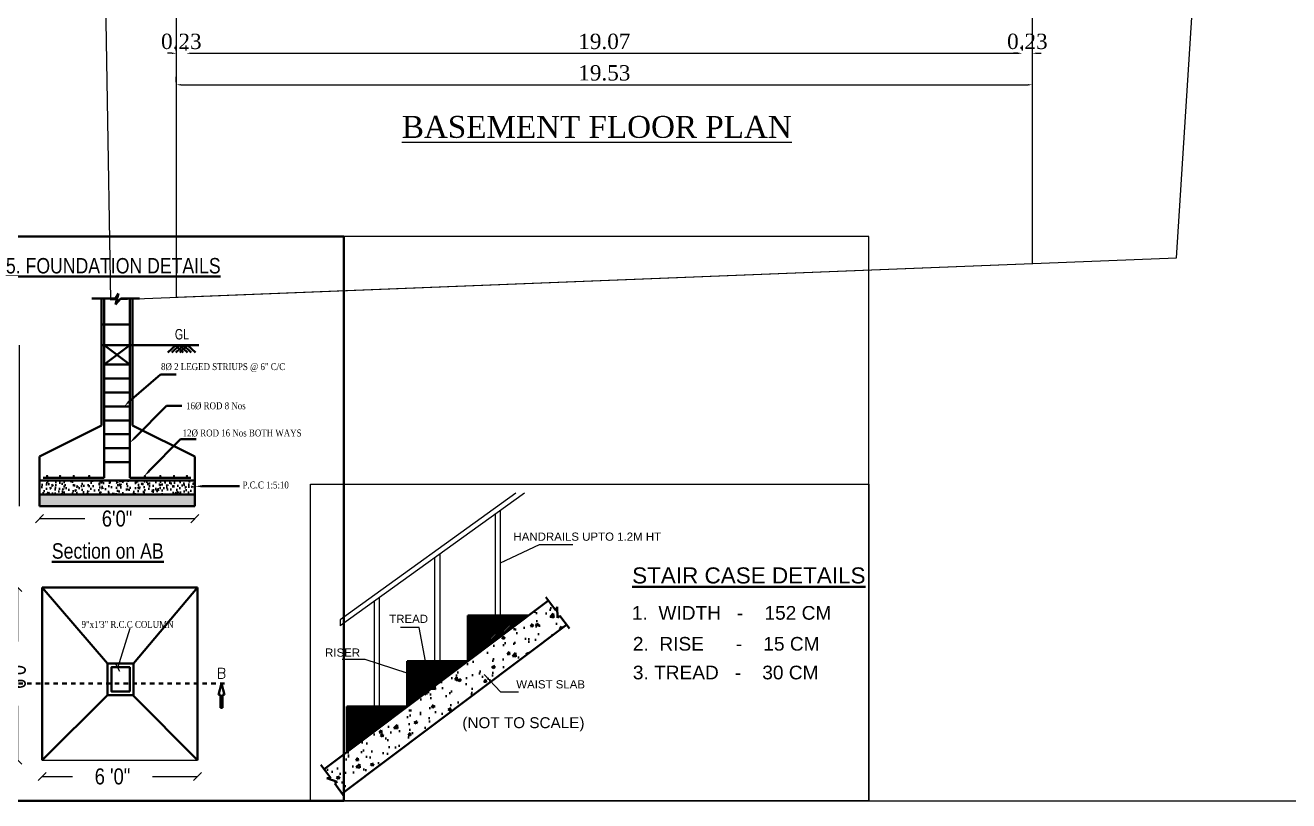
# Model space of a CAD drawing. Header units: metres. Extents: x 3592 to 3825, y 373 to 546.
# Drawn here: x 3668.46 to 3697.28, y 457.63 to 475.32 of the extents above; entities that cross this region are included whole.
import ezdxf

# ---------------------------------------------------------------- set-up
doc = ezdxf.new("R2010")
doc.units = ezdxf.units.M
doc.linetypes.add('CENTER', pattern=[2, 1.25, -0.25, 0.25, -0.25])
doc.layers.get('Defpoints').update_dxf_attribs({"lineweight": 0})
doc.layers.add('BLK_1_LVL_-1_BSMNT_FRONT_SETBACK', color=2, linetype='Continuous')
doc.layers.add('BLK_1_LVL_-1_BSMNT_PLOT_BOUNDARY', color=70, linetype='Continuous')
doc.styles.add('ANAND', font='times.ttf')
doc.styles.get("Standard").update_dxf_attribs({"font": 'arial.ttf'})
doc.styles.add('T1', font='ROMANS.shx', dxfattribs={"width": 0.96, "height": 4})
doc.styles.add('t12', font='ARIALN.TTF')
doc.styles.add('t19', font='times.ttf')
doc.styles.add('t21', font='romant.shx')
doc.styles.add('t3', font='arial.ttf')
doc.styles.add('t4', font='swisscl.ttf')
doc.dimstyles.new('d4', dxfattribs={"dimscale": 0, "dimtxt": 9, "dimasz": 4.5, "dimexe": 0.18, "dimexo": 0.0625, "dimgap": 2, "dimtad": 0, "dimlfac": 0.0254, "dimzin": 4, "dimdsep": 46, "dimtxsty": 't12', "dimblk1": 'OBLIQUE', "dimblk2": 'OBLIQUE', "dimsah": 1, "dimcen": 0.09, "dimse1": 1, "dimse2": 1, "dimadec": 0, "dimazin": 0, "dimtfac": 1, "dimtmove": 0, "dimatfit": 3, "dimldrblk": 'OBLIQUE', "dimfxl": 0, "dimtolj": 1, "dimtzin": 0, "dimarcsym": 0})
doc.dimstyles.new('d7', dxfattribs={"dimtxt": 15, "dimasz": 3, "dimexe": 0.18, "dimexo": 0.0625, "dimgap": 2, "dimtad": 0, "dimlfac": 0.0254, "dimzin": 12, "dimdsep": 46, "dimtxsty": 'T1', "dimblk": 'OBLIQUE', "dimcen": 0.09, "dimse1": 1, "dimse2": 1, "dimclrd": 6, "dimclrt": 3, "dimadec": 0, "dimazin": 3, "dimtfac": 0.5, "dimtix": 1, "dimtofl": 0, "dimtmove": 1, "dimatfit": 0, "dimldrblk": 'OBLIQUE', "dimfxl": 0, "dimtolj": 1, "dimtzin": 0, "dimarcsym": 0})
doc.dimstyles.new('V1', dxfattribs={"dimtxt": 0.23, "dimasz": 0.1, "dimexe": 0.18, "dimexo": 0.0625, "dimgap": 0.09, "dimtad": 1, "dimzin": 0, "dimdsep": 46, "dimtxsty": 'Standard', "dimcen": 0.09, "dimadec": 0, "dimazin": 0, "dimtfac": 1, "dimtix": 1, "dimtofl": 0, "dimtmove": 2, "dimatfit": 0, "dimfxl": 0, "dimtolj": 1, "dimtzin": 0, "dimarcsym": 0})

# ---------------------------------------------------------------- blocks, each defined once
blk = doc.blocks.new('*D70')
at = {"color": 0, "lineweight": -2}
for p, q in [((3671.902, 474.74), (3671.902, 474.858)), ((3672.131, 474.74), (3672.131, 474.858)), ((3671.802, 474.678), (3671.702, 474.678)), ((3672.231, 474.678), (3672.331, 474.678))]:
    blk.add_line(p, q, dxfattribs=at)
at = {"color": 0}
for points in [[(3671.802, 474.694), (3671.802, 474.661), (3671.902, 474.678)], [(3672.231, 474.694), (3672.231, 474.661), (3672.131, 474.678)]]:
    blk.add_solid(points, dxfattribs=at)
at = {"layer": 'Defpoints', "color": 0}
for p in [(3671.902, 474.678), (3672.131, 474.678), (3672.131, 474.678)]:
    blk.add_point(p, dxfattribs=at)
at = {"color": 0, "insert": (3672.017, 474.946), "char_height": 0.35, "attachment_point": 5, "style": 'ANAND'}
blk.add_mtext('\\A1;0.23', dxfattribs=at)
blk = doc.blocks.new('*D71')
at = {"color": 0, "lineweight": -2}
for p, q in [((3672.131, 474.74), (3672.131, 474.858)), ((3691.205, 474.74), (3691.205, 474.858)), ((3672.231, 474.678), (3691.105, 474.678))]:
    blk.add_line(p, q, dxfattribs=at)
at = {"color": 0}
for points in [[(3672.231, 474.694), (3672.231, 474.661), (3672.131, 474.678)], [(3691.105, 474.694), (3691.105, 474.661), (3691.205, 474.678)]]:
    blk.add_solid(points, dxfattribs=at)
at = {"layer": 'Defpoints', "color": 0}
for p in [(3672.131, 474.678), (3691.205, 474.678), (3691.205, 474.678)]:
    blk.add_point(p, dxfattribs=at)
at = {"color": 0, "insert": (3681.668, 474.946), "char_height": 0.35, "attachment_point": 5, "style": 'ANAND'}
blk.add_mtext('\\A1;19.07', dxfattribs=at)
blk = doc.blocks.new('*D72')
at = {"color": 0, "lineweight": -2}
for p, q in [((3691.205, 474.74), (3691.205, 474.858)), ((3691.434, 474.74), (3691.434, 474.858)), ((3691.105, 474.678), (3691.005, 474.678)), ((3691.534, 474.678), (3691.634, 474.678))]:
    blk.add_line(p, q, dxfattribs=at)
at = {"color": 0}
for points in [[(3691.105, 474.694), (3691.105, 474.661), (3691.205, 474.678)], [(3691.534, 474.694), (3691.534, 474.661), (3691.434, 474.678)]]:
    blk.add_solid(points, dxfattribs=at)
at = {"layer": 'Defpoints', "color": 0}
for p in [(3691.205, 474.678), (3691.434, 474.678), (3691.434, 474.678)]:
    blk.add_point(p, dxfattribs=at)
at = {"color": 0, "insert": (3691.319, 474.946), "char_height": 0.35, "attachment_point": 5, "style": 'ANAND'}
blk.add_mtext('\\A1;0.23', dxfattribs=at)
blk = doc.blocks.new('*D73')
at = {"color": 0, "lineweight": -2}
for p, q in [((3671.902, 474.022), (3671.902, 474.139)), ((3672.002, 473.959), (3691.334, 473.959)), ((3691.434, 474.022), (3691.434, 474.139))]:
    blk.add_line(p, q, dxfattribs=at)
at = {"color": 0}
for points in [[(3672.002, 473.976), (3672.002, 473.943), (3671.902, 473.959)], [(3691.334, 473.976), (3691.334, 473.943), (3691.434, 473.959)]]:
    blk.add_solid(points, dxfattribs=at)
at = {"layer": 'Defpoints', "color": 0}
for p in [(3671.902, 473.959), (3691.434, 473.959), (3691.434, 473.959)]:
    blk.add_point(p, dxfattribs=at)
at = {"color": 0, "insert": (3681.668, 474.228), "char_height": 0.35, "attachment_point": 5, "style": 'ANAND'}
blk.add_mtext('\\A1;19.53', dxfattribs=at)
blk = doc.blocks.new('_OBLIQUE')
at = {"color": 0, "linetype": 'ByBlock'}
blk.add_line((-0.5, -0.5), (0.5, 0.5), dxfattribs=at)
blk = doc.blocks.new('GDFGDF')
at = {"lineweight": 40}
h = blk.add_hatch(dxfattribs=at)
h.set_pattern_fill('AR-CONC', color=0, scale=0.977395, style=0)
h.set_pattern_definition([(50, (284916.614, 36588.237), (7.01046, -0.613336), [0.73305, -8.063505]), (355, (284916.614, 36588.237), (-1.35615, 7.351885), [0.58644, -6.450804]), (100.4514, (284917.198, 36588.186), (5.65432, 6.738545), [0.62299, -6.852925]), (46.1842, (284916.614, 36590.192), (10.43116, -1.61777), [1.09957, -12.09526]), (96.6356, (284917.483, 36590.057), (9.13534, 9.52098), [0.93449, -10.27939]), (351.1842, (284916.614, 36590.192), (9.13534, 9.52098), [0.87966, -9.6762]), (21, (284917.5913, 36589.703), (5.83414, -3.935175), [0.73305, -8.063505]), (326, (284917.591, 36589.703), (2.37815, 7.08758), [0.58644, -6.450804]), (71.4514, (284918.0775, 36589.375), (8.21229, 3.152396), [0.62299, -6.852925]), (37.5, (284916.614, 36588.237), (0.11885, 3.253687), [0, -6.372613, 0, -6.548544, 0, -6.47524]), (7.5, (284916.614, 36588.237), (2.571227, 3.854959), [0, -3.733647, 0, -6.226004, 0, -2.467921]), (327.5, (284914.4344, 36588.237), (5.217552, -0.22045), [0, -2.443486, 0, -7.623678, 0, -10.116034]), (317.5, (284913.457, 36588.237), (5.70003, 0.97842), [0, -3.176532, 0, -5.062904, 0, -7.18385])])
h.paths.add_polyline_path([(285491.322, 36737.479), (285491.322, 36745.321), (285404.194, 36745.321), (285404.194, 36737.479)])
h = blk.add_hatch(dxfattribs=at)
h.set_pattern_fill('AR-SAND', color=0, scale=0.9, style=0)
h.set_pattern_definition([(37.5, (260151.4661, 29766.9877), (-0.05669402, 1.73414139), [0, -1.368, 0, -1.53, 0, -1.4625]), (7.5, (260151.4661, 29766.9877), (1.59279903, 2.53993146), [0, -0.738, 0, -1.233, 0, -0.4725]), (327.5, (260150.3591, 29766.9877), (2.802727676, 0.00509315), [0, -0.45, 0, -1.62, 0, -2.115]), (317.5, (260150.3591, 29766.9877), (2.70551394, 0.789908), [0, -0.225, 0, -1.062, 0, -1.215])])
h.paths.add_polyline_path([(285404.194, 36730.88), (285491.322, 36730.88), (285491.322, 36737.479), (285404.194, 36737.479)])
at = {"color": 0, "lineweight": 40}
for p, q in [((285448.55, 36850.224), (285446.807, 36843.9)), ((285446.899, 36847.291), (285448.55, 36850.224)), ((285433.683, 36847.291), (285446.899, 36847.291)), ((285439.045, 36847.383), (285439.045, 36776.106)), ((285440.498, 36847.383), (285440.498, 36746.816)), ((285446.807, 36843.9), (285449.835, 36847.291)), ((285449.835, 36847.291), (285460.402, 36847.291)), ((285455.019, 36847.383), (285455.019, 36746.816)), ((285456.471, 36816.765), (285456.471, 36847.383)), ((285455.019, 36832.739), (285439.045, 36832.739)), ((285493.636, 36821.196), (285439.045, 36821.196)), ((285440.498, 36821.196), (285455.019, 36810.376)), ((285440.498, 36810.376), (285455.019, 36821.196)), ((285480.68, 36821.196), (285476.305, 36817.041)), ((285482.855, 36821.196), (285478.48, 36817.041)), ((285480.559, 36821.196), (285484.935, 36817.041)), ((285485.151, 36821.196), (285480.776, 36817.041)), ((285482.855, 36821.196), (285487.23, 36817.041)), ((285487.326, 36821.196), (285482.951, 36817.041)), ((285485.03, 36821.196), (285489.405, 36817.041)), ((285487.326, 36821.196), (285491.701, 36817.041)), ((285456.471, 36816.765), (285456.471, 36776.106)), ((285455.019, 36810.376), (285440.498, 36810.376)), ((285455.019, 36802.535), (285440.498, 36802.535)), ((285454.555, 36789.623), (285472.215, 36804.649)), ((285472.215, 36804.649), (285480.943, 36804.649)), ((285455.019, 36794.693), (285440.498, 36794.693)), ((285455.019, 36786.852), (285440.498, 36786.852)), ((285457.745, 36769.223), (285475.405, 36787.177)), ((285475.405, 36787.177), (285484.133, 36787.177)), ((285455.019, 36779.01), (285440.498, 36779.01)), ((285404.194, 36758.68), (285439.045, 36776.106)), ((285456.471, 36776.106), (285491.322, 36758.68)), ((285455.019, 36771.169), (285440.498, 36771.169)), ((285465.675, 36750.441), (285483.335, 36768.395)), ((285483.335, 36768.395), (285492.063, 36768.395)), ((285404.194, 36758.68), (285404.194, 36730.88)), ((285455.019, 36763.327), (285440.498, 36763.327)), ((285491.322, 36730.88), (285491.322, 36758.68)), ((285455.019, 36755.486), (285440.498, 36755.486)), ((285491.322, 36745.321), (285404.194, 36745.321)), ((285440.498, 36746.816), (285406.242, 36746.816)), ((285489.203, 36746.816), (285455.019, 36746.816)), ((285491.322, 36737.479), (285404.194, 36737.479)), ((285495.491, 36742.016), (285516.422, 36742.016)), ((285491.322, 36730.88), (285404.194, 36730.88)), ((285442.451, 36642.711), (285405.775, 36685.333)), ((285405.775, 36685.333), (285492.903, 36685.333)), ((285405.775, 36685.333), (285405.775, 36588.485)), ((285457.064, 36642.711), (285492.903, 36685.333)), ((285492.903, 36588.485), (285492.903, 36685.333)), ((285375.175, 36631.062), (285373.425, 36624.647)), ((285375.175, 36631.062), (285376.924, 36624.647)), ((285506.331, 36631.467), (285504.582, 36625.052)), ((285506.331, 36631.467), (285508.081, 36625.052)), ((285373.425, 36624.647), (285374.591, 36624.647)), ((285374.591, 36624.647), (285374.591, 36617.454)), ((285376.924, 36624.647), (285375.758, 36624.647)), ((285375.758, 36624.647), (285375.758, 36617.454)), ((285442.451, 36624.788), (285405.775, 36588.485)), ((285442.078, 36624.788), (285456.599, 36624.788)), ((285456.599, 36624.788), (285492.903, 36588.485)), ((285504.582, 36625.052), (285505.748, 36625.052)), ((285505.748, 36625.052), (285505.748, 36617.859)), ((285508.081, 36625.052), (285506.914, 36625.052)), ((285506.914, 36625.052), (285506.914, 36617.859)), ((285374.591, 36617.454), (285375.758, 36617.454)), ((285505.748, 36617.859), (285506.914, 36617.859))]:
    blk.add_line(p, q, dxfattribs=at)
at = {"color": 1}
for p, q in [((285392.944, 36821.196), (285392.944, 36730.88)), ((285405.775, 36588.485), (285492.903, 36588.485))]:
    blk.add_line(p, q, dxfattribs=at)
at = {"color": 0, "linetype": 'CENTER', "lineweight": 40}
blk.add_line((285367.885, 36631.467), (285510.429, 36631.467), dxfattribs=at)
at = {"color": 0, "linetype": 'ByBlock', "lineweight": 40}
blk.add_lwpolyline([(285335.837, 36882.113), (285574.929, 36882.113), (285574.929, 36565.666), (285335.837, 36565.666)], close=True, dxfattribs=at)
at = {"color": 0, "lineweight": 40, "const_width": 0.648}
for points in [[(285408.223, 36747.747, 1), (285408.871, 36747.747, 1)], [(285415.483, 36747.747, 1), (285416.131, 36747.747, 1)], [(285423.14, 36747.747, 1), (285423.788, 36747.747, 1)], [(285431.818, 36747.747, 1), (285432.466, 36747.747, 1)], [(285463.698, 36747.747, -1), (285463.05, 36747.747, -1)], [(285472.376, 36747.747, -1), (285471.728, 36747.747, -1)], [(285480.034, 36747.747, -1), (285479.386, 36747.747, -1)], [(285487.294, 36747.747, -1), (285486.646, 36747.747, -1)]]:
    blk.add_lwpolyline(points, format="xyb", close=True, dxfattribs=at)
at = {"color": 0, "lineweight": 40}
for points in [[(285457.064, 36624.788), (285442.451, 36624.788), (285442.451, 36642.711), (285457.064, 36642.711)], [(285454.904, 36626.948), (285444.611, 36626.948), (285444.611, 36640.551), (285454.904, 36640.551)]]:
    blk.add_lwpolyline(points, close=True, dxfattribs=at)
for points in [[(285455.017, 36789.169), (285454.093, 36790.078), (285451.829, 36786.852)], [(285458.207, 36768.768), (285457.283, 36769.677), (285455.019, 36766.451)], [(285466.137, 36749.986), (285465.213, 36750.895), (285462.948, 36747.669)], [(285495.491, 36741.368), (285495.491, 36742.664), (285491.603, 36742.016)]]:
    blk.add_solid(points, dxfattribs=at)
for s, height, style, p in [('%%U5. FOUNDATION DETAILS', 8.64, 't12', (285385.443, 36861.405)), ('GL', 5.832, 't4', (285480.203, 36824.385)), ('%%uSection on AB', 8.64, 't12', (285411.192, 36701.426)), ('A', 5.832, 't21', (285372.586, 36633.85)), ('B', 5.832, 't21', (285503.742, 36634.255))]:
    blk.add_text(s, height=height, dxfattribs=dict(at, style=style)).set_placement(p)
at = {"color": 0, "lineweight": 40, "style": 't19', "width": 0.85}
blk.add_text('AS PER SOIL TEST REPORT', height=6.57072, rotation=90, dxfattribs=at).set_placement((285387.308, 36724.546))
for s, p in [('8%%c 2 LEGED STRIUPS @ 6" C/C', (285472.439, 36807.189)), ('16%%c ROD 8 Nos', (285486.479, 36785.244)), ('12%%c ROD 16 Nos BOTH WAYS', (285484.555, 36769.972)), ('P.C.C 1:5:10', (285518.169, 36740.809)), ('9"x1\'3" R.C.C COLUMN', (285427.849, 36662.608))]:
    blk.add_text(s, height=3.888, dxfattribs=at).set_placement(p)
at = {"color": 0, "lineweight": 40}
blk.add_linear_dim(base=(285491.322, 36723.863), p1=(285404.194, 36740.624), p2=(285491.322, 36740.624), text='6\'0"', dimstyle='d4', override={"dimscale": 1}, dxfattribs=at).render()
blk.add_linear_dim(base=(285392.113, 36685.333), p1=(285405.775, 36588.485), p2=(285405.775, 36685.333), angle=90, text='6\'0"', dimstyle='d4', override={"dimscale": 1}, dxfattribs=at).render()
blk.add_linear_dim(base=(285492.903, 36579.239), p1=(285405.775, 36588.485), p2=(285492.903, 36588.485), location=(285445.208, 36579.239), text='6 \'0"', dimstyle='d4', override={"dimscale": 1}, dxfattribs=at).render()
blk.add_leader([(285448.132, 36640.173), (285455.091, 36662.451)], dimstyle='d7', dxfattribs=at)

msp = doc.modelspace()

# ---------------------------------------------------------------- hatches: boundary and pattern name
at = {"lineweight": 40, "extrusion": (-4.12703e-05, 0, 1)}
h = msp.add_hatch(dxfattribs=at)
h.set_pattern_fill('AR-CONC', color=256, scale=0.092052, style=0)
h.set_pattern_definition([(50, (460.24243, 354.3121), (0.66025068, -0.05776445), [0.06903883, -0.75942709]), (355, (460.2424, 354.3121), (-0.12772306, 0.69240616), [0.05523106, -0.60754167]), (100.4514, (460.29745, 354.3073), (0.53252811, 0.63464129), [0.05867397, -0.64541371]), (46.1842, (460.2424, 354.4962), (0.98241425, -0.15236318), [0.10355824, -1.13914063]), (96.6356, (460.3243, 354.4835), (0.86037355, 0.89669272), [0.08801096, -0.9681204]), (351.1842, (460.2424, 354.4962), (0.86037285, 0.8966934), [0.0828466, -0.9113125]), (21, (460.3345, 354.4502), (0.549463495, -0.37061781), [0.06903883, -0.75942709]), (326, (460.3345, 354.4502), (0.22397606, 0.66751344), [0.05523106, -0.60754167]), (71.4514, (460.3803, 354.4193), (0.77343979, 0.29689502), [0.05867397, -0.64541371]), (37.5, (460.24243, 354.3121), (0.011193362, 0.306434678), [0, -0.600177528, 0, -0.616746846, 0, -0.609842963]), (7.5, (460.24243, 354.3121), (0.24216016, 0.363062954), [0, -0.351637754, 0, -0.586369762, 0, -0.232430714]), (327.5, (460.03715, 354.3121), (0.49139299, -0.020762158), [0, -0.23012942, 0, -0.71800379, 0, -0.9527358]), (317.5, (459.9451, 354.3121), (0.53683318, 0.092148406), [0, -0.299168246, 0, -0.47682816, 0, -0.676580495])])
h.paths.add_polyline_path([(3675.30405, 458.36886), (3675.47708, 458.13876), (3675.50453, 458.2246), (3675.51595, 457.97662), (3675.56901, 458.01651), (3675.71897, 457.81707), (3680.80563, 461.64198), (3680.65566, 461.84142), (3680.60261, 461.80153), (3680.59118, 462.04951), (3680.56374, 461.96367), (3680.3907, 462.19378)])
h = msp.add_hatch(dxfattribs=at)
h.set_pattern_fill('ANSI31', color=256, scale=0.368207, style=0)
h.set_pattern_definition([(45, (3000.42141, 1046.29561), (-0.0325452147, 0.0325452147), [])])
h.paths.add_polyline_path([(3678.5513, 461.84891), (3678.5513, 460.81063), (3679.93207, 461.84891)])
h = msp.add_hatch(dxfattribs=at)
h.set_pattern_fill('ANSI31', color=256, scale=0.368207, style=0)
h.set_pattern_definition([(45, (460.24243, 354.312103), (-0.0325452147, 0.0325452147), [])])
h.paths.add_polyline_path([(3675.78974, 459.77236), (3675.78974, 458.73408), (3677.17052, 459.77236)])
h.paths.add_polyline_path([(3677.17052, 459.77236), (3678.5513, 460.81063), (3677.17052, 460.81063)])

# ---------------------------------------------------------------- linework, layer by layer
at = {"extrusion": (-4.12703e-05, 0, 1)}
msp.add_line((3687.70441, 457.62569, 0.00062), (3687.70441, 470.49794, 0.00062), dxfattribs=at)
at = {"linetype": 'ByBlock', "extrusion": (-4.12703e-05, 0, 1)}
for p, q in [((3679.84326, 464.64457, 0.00029), (3675.64338, 461.61326, 0.00012)), ((3679.64588, 464.64457, 0.00028), (3675.64338, 461.75572, 0.00012)), ((3679.18393, 461.84891, 0.00026), (3679.18393, 464.16869, 0.00026)), ((3679.29945, 461.84891, 0.00027), (3679.29945, 464.25207, 0.00027)), ((3677.91867, 460.81063, 0.00021), (3677.91867, 463.25548, 0.00021)), ((3677.80316, 460.81063, 0.00021), (3677.80316, 463.1721, 0.00021)), ((3676.42238, 459.77236, 0.00015), (3676.42238, 462.17552, 0.00015)), ((3676.53789, 459.77236, 0.00015), (3676.53789, 462.25889, 0.00015)), ((3675.64338, 461.75572, 0.00012), (3675.64338, 461.61326, 0.00012))]:
    msp.add_line(p, q, dxfattribs=at)
at = {"lineweight": 40, "extrusion": (-4.12703e-05, 0, 1)}
for p, q in [((3680.39071, 462.19378, 0.00031), (3675.27582, 458.34764, 0.0001)), ((3680.33391, 462.26931, 0.00031), (3680.56374, 461.96367, 0.00032)), ((3679.93208, 461.84891, 0.00029), (3678.5513, 461.84891, 0.00024)), ((3678.5513, 461.84891, 0.00024), (3678.5513, 460.81063, 0.00024)), ((3680.56374, 461.96367, 0.00032), (3680.59118, 462.04951, 0.00032)), ((3680.59118, 462.04951, 0.00032), (3680.60261, 461.80153, 0.00032)), ((3680.60261, 461.80153, 0.00032), (3680.65566, 461.84142, 0.00032)), ((3680.65566, 461.84142, 0.00032), (3680.87333, 461.55195, 0.00033)), ((3680.80563, 461.64198, 0.00033), (3675.68381, 457.79063, 0.00012)), ((3678.5513, 460.81063, 0.00024), (3677.17052, 460.81063, 0.00018)), ((3677.17052, 460.81063, 0.00018), (3677.17052, 459.77236, 0.00018)), ((3677.17052, 459.77236, 0.00018), (3675.78975, 459.77236, 0.00012)), ((3675.78975, 459.77236, 0.00012), (3675.78975, 458.73408, 0.00012)), ((3675.20263, 458.44756, 0.0001), (3675.4286, 458.13905, 0.00011)), ((3675.4286, 458.13905, 0.00011), (3675.33849, 458.13765, 0.0001)), ((3675.33849, 458.13765, 0.0001), (3675.57253, 458.05488, 0.00011)), ((3675.57253, 458.05488, 0.00011), (3675.51898, 458.01566, 0.00011)), ((3675.51898, 458.01566, 0.00011), (3675.733, 457.72347, 0.00012))]:
    msp.add_line(p, q, dxfattribs=at)
msp.add_lwpolyline([(3751.99791, 525.94549), (3627.83337, 525.94549), (3627.83337, 457.62569), (3751.99791, 457.62569)], close=True)
at = {"extrusion": (-4.12703e-05, 0, 1), "elevation": -0.14911}
msp.add_lwpolyline([(3627.83337, 470.49794), (3627.83337, 457.62569), (3687.7044, 457.62569), (3687.7044, 470.49794)], close=True, dxfattribs=at)
at = {"ltscale": 0.3, "extrusion": (-4.12703e-05, 0, 1), "elevation": -0.15158}
msp.add_lwpolyline([(3674.96464, 464.85104), (3687.7044, 464.85104), (3687.7044, 457.62569), (3674.96464, 457.62569)], close=True, dxfattribs=at)
at = {"layer": 'BLK_1_LVL_-1_BSMNT_FRONT_SETBACK', "color": 2}
msp.add_lwpolyline([(3691.4335, 476.00788), (3671.9023, 476.00788), (3671.9023, 469.1113), (3691.4335, 469.87868)], close=True, dxfattribs=at)
at = {"layer": 'BLK_1_LVL_-1_BSMNT_PLOT_BOUNDARY'}
msp.add_lwpolyline([(3670.4023, 503.26617), (3670.23112, 479.03518), (3670.4023, 469.05237), (3694.72185, 470.00788), (3695.54731, 483.01408), (3694.84869, 503.27083)], close=True, dxfattribs=at)

# ---------------------------------------------------------------- block references
at = {"extrusion": (-4.12703e-05, -0.000191955, 1), "xscale": 0.0406773780484399, "yscale": 0.0406773780484399, "zscale": 0.0406773780484399}
msp.add_blockref('GDFGDF', (-7940.7161, -1029.76996, -0.23942), dxfattribs=at)

# ---------------------------------------------------------------- texts
at = {"style": 'ANAND'}
msp.add_text('%%UBASEMENT FLOOR PLAN', height=0.5, dxfattribs=at).set_placement((3677.04794, 472.74838))
at = {"lineweight": 40, "extrusion": (-4.12703e-05, 0, 1), "style": 't3'}
for s, height, p in [('HANDRAILS UPTO 1.2M HT', 0.1870769, (3679.5945, 463.5568, -0.15158)), ('%%USTAIR CASE DETAILS', 0.3668175, (3682.30241, 462.5823, -0.15158)), ('TREAD', 0.187077, (3676.76024, 461.68209, -0.15158)), ('1.  WIDTH   -    152 CM', 0.3117949, (3682.29671, 461.75549, -0.15158)), ('2.  RISE      -    15 CM', 0.3117949, (3682.31839, 461.04957, -0.15158)), ('RISER', 0.187077, (3675.29676, 460.91173, -0.15158)), ('3. TREAD   -    30 CM', 0.3117949, (3682.31839, 460.39472, -0.15158)), ('WAIST SLAB', 0.187077, (3679.65839, 460.18768, -0.15158)), ('(NOT TO SCALE)', 0.2494359, (3678.42765, 459.28094, -0.15158))]:
    msp.add_text(s, height=height, dxfattribs=at).set_placement(p)

# ---------------------------------------------------------------- dimensions: what is measured, and where the dimension line sits
for base, p1, p2, picture, middle in [((3672.1309, 474.67757), (3671.9023, 474.67757), (3672.1309, 474.67757), '*D70', (3672.0166, 474.9461)), ((3691.2049, 474.67757), (3672.1309, 474.67757), (3691.2049, 474.67757), '*D71', (3681.6679, 474.9461)), ((3691.4335, 474.67757), (3691.2049, 474.67757), (3691.4335, 474.67757), '*D72', (3691.3192, 474.9461)), ((3691.4335, 473.95949), (3671.9023, 473.95949), (3691.4335, 473.95949), '*D73', (3681.6679, 474.22803))]:
    dim = msp.add_linear_dim(base=base, p1=p1, p2=p2, dimstyle='V1', override={"dimtxt": 0.35, "dimtxsty": 'ANAND', "dimfxl": 75, "dimarcsym": 2})
    dim.commit()
    dim.dimension.update_dxf_attribs({"geometry": picture, "text_midpoint": middle})

# ---------------------------------------------------------------- leaders
at = {"linetype": 'ByBlock'}
for points in [[(3679.29945, 463.05049, 0.00027), (3680.18906, 463.4707, 0.00031), (3680.94871, 463.4707, 0.00034)], [(3677.58526, 460.81063, 0.0002), (3677.44109, 461.57872, 0.00019), (3677.01432, 461.57872, 0.00017)], [(3677.17052, 460.53742, 0.00018), (3676.21258, 460.84849, 0.00014), (3675.68375, 460.84849, 0.00012)], [(3678.92953, 460.50783, 0.00025), (3679.29651, 460.11151, 0.00027), (3679.71195, 460.11151, 0.00029)]]:
    msp.add_leader(points, dimstyle='V1', override={"dimgap": 0.09, "dimtad": 0, "dimarcsym": 1}, dxfattribs=at)

doc.saveas('drawing.dxf')
